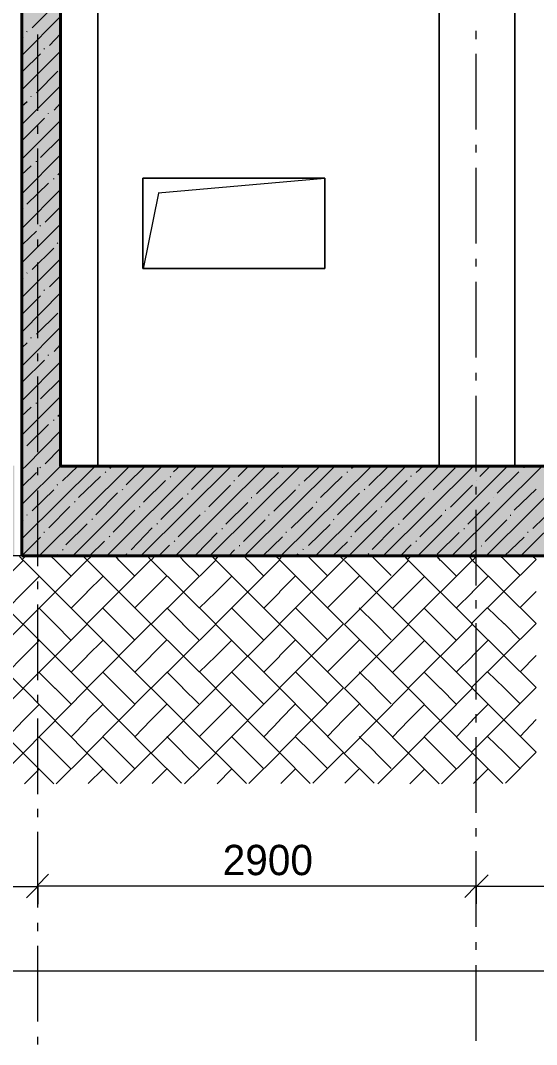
# Model space of a CAD drawing. Header units: millimetres. Extents: x -135211 to 49383, y -8033 to 228499.
# Drawn here: x -26358 to -22950, y -484 to 6284 of the extents above; entities that cross this region are included whole.
import ezdxf

# ---------------------------------------------------------------- set-up
doc = ezdxf.new("R2010")
doc.units = ezdxf.units.MM
doc.layers.add('PDF _Геометрия', color=7, linetype='Continuous', true_color=0x1d1d1d)
doc.layers.add('PDF _Сплошная заливка', color=7, linetype='Continuous', true_color=0xffffff)
doc.layers.add('PDF _Текст', color=7, linetype='Continuous')

msp = doc.modelspace()

# ---------------------------------------------------------------- hatches: boundary and pattern name
at = {"layer": 'PDF _Сплошная заливка', "transparency": 33554559}
h = msp.add_hatch(color=256, dxfattribs=at)
h.paths.add_polyline_path([(-50950.6, 2746.2), (-50950.6, 3341.5), (-104045.4, 3341.5), (-104045.4, 2746.2)])
h.paths.add_polyline_path([(-26352.2, 3341.5), (-26352.2, 2746.2), (646.3, 2746.2), (646.3, 3341.5), (-4602.7, 3341.5), (-4602.7, 3279.5), (-4848.3, 3279.5), (-4848.3, 3341.5)])
h.paths.add_polyline_path([(-26398.8, 2746.2), (-26398.8, 3341.5), (-50899.8, 3341.5), (-50899.8, 2746.2)])

# ---------------------------------------------------------------- linework, layer by layer
at = {"layer": 'PDF _Геометрия', "color": 7, "lineweight": 9}
for points in [[(-26348.6, 19122), (-26348.6, 3340.8)], [(-25848.5, 3343), (-25848.5, 6475.5), (-25848.5, 3343), (-26102.7, 3343)], [(-23593.6, 3338.2), (-23593.6, 6471.2), (-23593.6, 3338.2), (-25841.7, 3338.2)], [(-23093.4, 3338.1), (-23093.4, 6470.6), (-23093.4, 3338.1), (-23592.7, 3338.1)], [(-18197.5, 3342), (-18197.5, 6474.4), (-18197.5, 3342), (-23099.2, 3342)], [(-26243.3, 5687.3), (-26243.3, 6191.3)], [(-23347.9, 6160.3), (-23347.9, 6215.5)], [(-23347.9, 5563.1), (-23347.9, 6063.2)], [(-26243.3, 5535.1), (-26243.3, 5590.2)], [(-26243.3, 4937.9), (-26243.3, 5438)], [(-23347.9, 5410.8), (-23347.9, 5462)], [(-23347.9, 4809.6), (-23347.9, 5309.7)], [(-25448.8, 5145.1), (-24348.1, 5242.6), (-25550.3, 5242.6), (-24348.1, 5242.6), (-24348.1, 4645.5), (-25550.3, 4645.5), (-24348.1, 4645.5), (-24348.1, 5242.6)], [(-25546.7, 4643.1), (-25444.9, 5142.2)], [(-26243.3, 4785.7), (-26243.3, 4836.9)], [(-26243.3, 4184.6), (-26243.3, 4684)], [(-23347.9, 4657.3), (-23347.9, 4708.5)], [(-23347.9, 4056.1), (-23347.9, 4556.2)], [(-26243.3, 4032.3), (-26243.3, 4082.9)], [(-26243.3, 3431.2), (-26243.3, 3930.6)], [(-23347.9, 3903.8), (-23347.9, 3955)], [(-23347.9, 3302.6), (-23347.9, 3802.7)], [(251.1, 3341.6), (640.3, 3341.6), (640.3, 2744.7), (-104032.8, 2744.7)], [(-26243.3, 3279), (-26243.3, 3329.5)], [(-23347.9, 3150.2), (-23347.9, 3201.5)], [(-26243.3, 2677.9), (-26243.3, 3177.3)], [(-23347.9, 2549), (-23347.9, 3049.1)], [(-26243.3, 2525), (-26243.3, 2576.2)], [(-23347.9, 2396.7), (-23347.9, 2452)], [(-26243.3, 1923.9), (-26243.3, 2423.9)], [(-23347.9, 1795.5), (-23347.9, 2299.7)], [(-26243.3, 1771.6), (-26243.3, 1826.8)], [(-23347.9, 1643.2), (-23347.9, 1698.5)], [(-26243.3, 1170.6), (-26243.3, 1669.9)], [(-23347.9, 1046.7), (-23347.9, 1546.2)], [(-26243.3, 1018.3), (-26243.3, 1073.4)], [(-26243.3, 421.1), (-26243.3, 920.5)], [(-23347.9, 889.7), (-23347.9, 945)], [(-23347.9, 293.2), (-23347.9, 792.6)], [(-26243.3, 560.9), (-26243.3, 666.6)], [(-23347.9, 564.2), (-23347.9, 670)], [(-26493.3, 560.9), (-26243.3, 560.9), (-26243.3, 442.1)], [(-26247.4, 564.2), (-23347.9, 564.2), (-23347.9, 445.5)], [(-23345, 561.8), (-17943.1, 561.8), (-17943.1, 443)], [(-26243.3, 264.3), (-26243.3, 319.4)], [(-26243.3, -332.2), (-26243.3, 167.2)], [(-23347.9, 140.9), (-23347.9, 191.4)], [(-103561.8, 3.2), (175.3, 3.2)], [(-23347.9, -460.3), (-23347.9, 39.1)], [(-26243.3, -484.4), (-26243.3, -433.9)]]:
    msp.add_lwpolyline(points, dxfattribs=at)
at = {"layer": 'PDF _Геометрия', "color": 7, "lineweight": 40}
for points in [[(-26348.6, 6714.4), (-26348.6, 6473.1), (-26348.6, 3340.8), (-26348.6, 2743.6)], [(-26094.2, 6470.2), (-7844.2, 6470.2), (-7844.2, 3337.5), (-26094.2, 3337.5)], [(-26094.2, 3337.2), (-26094.2, 6469.8)], [(-26349.7, 2744.6), (649.1, 2744.6), (649.1, 3341.5), (149.8, 3341.5)]]:
    msp.add_lwpolyline(points, dxfattribs=at)
at = {"layer": 'PDF _Геометрия', "lineweight": 9}
for points in [[(-26281.9, 6234.2), (-26138, 6378.1)], [(-26343.9, 6059.7), (-26094.2, 6309.4)], [(-26343.8, 6169.8), (-26339.8, 6173.7)], [(-26317.5, 6208.3), (-26313.5, 6212.9)], [(-26166.5, 6118.9), (-26094.2, 6195.1)], [(-26203.4, 6094.4), (-26199.5, 6098.3)], [(-26344.6, 5945.5), (-26225.8, 6063.7)], [(-26343.9, 5831), (-26094.2, 6080.7)], [(-26251.7, 5805.7), (-26111.7, 5949.6)], [(-26343.9, 5602.3), (-26094.2, 5852.1)], [(-26287.2, 5780.5), (-26287.2, 5784.4)], [(-26347.6, 5719.1), (-26313.5, 5748.6)], [(-26136.2, 5691.1), (-26094.2, 5737.7)], [(-26343.9, 5373.7), (-26094.2, 5623.4)], [(-26343.2, 5494.3), (-26199.5, 5638.8)], [(-26173.1, 5666.1), (-26173.1, 5670)], [(-26225.6, 5377.6), (-26094.2, 5509)], [(-26343.9, 5145), (-26094.2, 5394.7)], [(-26252.1, 5349.3), (-26252.1, 5353.2)], [(-26350.8, 5263.6), (-26287.2, 5323.3)], [(-26111.3, 5263.3), (-26094.2, 5280.3)], [(-26138, 5235.1), (-26138, 5239)], [(-26343.9, 4916.3), (-26094.2, 5166)], [(-26316.9, 5069.2), (-26173.1, 5209.1)], [(-26343.8, 5038.2), (-26339.8, 5042.1)], [(-26196, 4950.5), (-26094.2, 5051.7)], [(-26345.3, 4802.7), (-26252.1, 4891.9)], [(-26343.9, 4687.6), (-26094.2, 4937.3)], [(-26229.7, 4923.6), (-26225.8, 4928.2)], [(-26115.7, 4809.7), (-26111.7, 4813.6)], [(-26281.9, 4638), (-26138, 4777.9)], [(-26343.9, 4458.9), (-26094.2, 4709.3)], [(-26317.5, 4612.8), (-26313.5, 4616.7)], [(-26343.8, 4573.3), (-26339.8, 4577.9)], [(-26166.5, 4522.7), (-26094.2, 4595)], [(-26343.9, 4230.9), (-26094.2, 4484.6)], [(-26203.4, 4498.4), (-26199.5, 4502.4)], [(-26344.6, 4345.4), (-26225.8, 4463.5)], [(-26251.7, 4209.8), (-26111.7, 4349.8)], [(-26343.9, 4006.2), (-26094.2, 4255.9)], [(-26347.6, 4122.9), (-26313.5, 4152.4)], [(-26287.2, 4184.5), (-26287.2, 4188.5)], [(-26136.2, 4094.9), (-26094.2, 4141.5)], [(-26173.1, 4070.4), (-26173.1, 4074.4)], [(-26343.9, 3777.5), (-26094.2, 4027.2)], [(-26343.2, 3898.4), (-26199.5, 4038.2)], [(-26225.6, 3782.1), (-26094.2, 3912.8)], [(-26343.9, 3548.8), (-26094.2, 3798.5)], [(-26350.8, 3667.7), (-26287.2, 3727.3)], [(-26252.1, 3752.8), (-26252.1, 3757.4)], [(-26111.3, 3667.7), (-26094.2, 3684.8)], [(-26316.9, 3473.5), (-26173.1, 3612.8)], [(-26138, 3638.9), (-26138, 3643.5)], [(-26322.9, 3337.2), (-26094.2, 3570.5)], [(-26196, 3354.3), (-26094.2, 3456.1)], [(-26343.8, 3441.7), (-26339.8, 3441.7)], [(-26344.1, 2863.6), (-25866, 3337.7)], [(-26343.9, 3092.1), (-26094.2, 3337.2), (-26094.2, 3341.8)], [(-26343.3, 3320.3), (-26322.3, 3337.3)], [(-26239.1, 2741), (-25637.9, 3338.3)], [(-26229.7, 3328.1), (-26225.8, 3332)], [(-26081.4, 3240), (-25980.1, 3337.4)], [(-26015.7, 2744.3), (-25418.6, 3341.4)], [(-25787.5, 2744.8), (-25190.4, 3341.9)], [(-25769.1, 3325.1), (-25752, 3337.6)], [(-25659.5, 3214.2), (-25532.6, 3341.1)], [(-25563.3, 2745.4), (-24962.3, 3341.7)], [(-25346.9, 3299.5), (-25304.5, 3341.3)], [(-25335.1, 2745.3), (-24734.2, 3342.2)], [(-25229.1, 3182.8), (-25085.2, 3326.8)], [(-25106.9, 2745.8), (-24506.1, 3342.7)], [(-24920.1, 3270.4), (-24848.3, 3342.2)], [(-24878.7, 2746.3), (-24277.9, 3343.1)], [(-24642.5, 2740.3), (-24041, 3337.7)], [(-24628.9, 3326.9), (-24628.9, 3331.6)], [(-24484.7, 3239.8), (-24383.2, 3336.6)], [(-24414.3, 2740.7), (-23812.9, 3338.1)], [(-24190.7, 2744.4), (-23593.6, 3340.9)], [(-24171.8, 3324.7), (-24155.1, 3337.4)], [(-24058.4, 3210.7), (-23927, 3337.4)], [(-23962.5, 2744.8), (-23365.4, 3341.1)], [(-23745.2, 3295.8), (-23698.9, 3338.1)], [(-23734.3, 2745.1), (-23137.3, 3341.4)], [(-23632.3, 3182.2), (-23488.3, 3326.2)], [(-23510.1, 2745.4), (-22909.2, 3342.2)], [(-23323.6, 3269.7), (-23251.4, 3341.9)], [(-23281.8, 2745.7), (-22681.1, 3342.4)], [(-23054.3, 2745.9), (-22452.9, 3342.5)], [(-23032, 3326.6), (-23032, 3330.6)], [(-26345.3, 3206.9), (-26252.1, 3296.1)], [(-25974.6, 3130.8), (-25830.9, 3270.5)], [(-25799.8, 3296.8), (-25795.9, 3300.7)], [(-25369.9, 3265.5), (-25365.9, 3269.5)], [(-24799.1, 3155.4), (-24655.2, 3295.3)], [(-24377.8, 3130), (-24234.1, 3269.7)], [(-24199, 3295.7), (-24199, 3300.4)], [(-23777.8, 3270.4), (-23777.8, 3275.1)], [(-23211.1, 3160.5), (-23067.1, 3300.4)], [(-26281.9, 3041.8), (-26138, 3181.7)], [(-26115.7, 3213.8), (-26111.7, 3217.7)], [(-25685.7, 3182.6), (-25681.8, 3186.5)], [(-25545.2, 3099.4), (-25401, 3243.6)], [(-25115.2, 3068.7), (-24971.1, 3212.2)], [(-24948.8, 3244.3), (-24944.8, 3244.3)], [(-24685.2, 3041.5), (-24541.2, 3181.5)], [(-24518.8, 3213.2), (-24514.8, 3217.2)], [(-24088.9, 3182.1), (-24084.9, 3186.1)], [(-23947.8, 3099.3), (-23804.1, 3243)], [(-23518.4, 3068), (-23374.2, 3211.5)], [(-23347.9, 3243.9), (-23347.9, 3243.9)], [(-23097.1, 3046.5), (-22953.1, 3186.5)], [(-25860.6, 3017.1), (-25716.9, 3160.8)], [(-25430.6, 2985.8), (-25287, 3129.5)], [(-25255.8, 3155.4), (-25251.9, 3155.4)], [(-24834.7, 3130.3), (-24830.7, 3130.3)], [(-24263.9, 3016.2), (-24120, 3160.1)], [(-23833.9, 2985), (-23690.1, 3128.7)], [(-23663.8, 3160.9), (-23663.8, 3160.9)], [(-23233.8, 3129.2), (-23233.8, 3129.2)], [(-26172.1, 2931.2), (-26032.8, 3070.6)], [(-26001.6, 3099.3), (-25997.7, 3103.9)], [(-25746.7, 2902.6), (-25602.8, 3046.5)], [(-25571.7, 3068.3), (-25567.7, 3072.2)], [(-25001.3, 2954.6), (-24857, 3098.2)], [(-24571.2, 2927.5), (-24427.1, 3067)], [(-24404.8, 3098.7), (-24400.8, 3103.4)], [(-23974.9, 3067.7), (-23970.9, 3071.8)], [(-23553.7, 3046.7), (-23549.7, 3046.7)], [(-23403.8, 2953.7), (-23260.2, 3097.4)], [(-22974.5, 2926.6), (-22830.2, 3066.7)], [(-26343.8, 2977.5), (-26339.8, 2982.1)], [(-26317.5, 3016.6), (-26313.5, 3016.6)], [(-25887.5, 2985.5), (-25883.6, 2989.5)], [(-25316.7, 2871.5), (-25172.9, 3015.3)], [(-25141.8, 3041.3), (-25137.8, 3041.3)], [(-24886.7, 2840.4), (-24743, 2984.1)], [(-24720.6, 3015.6), (-24716.6, 3015.6)], [(-24290.7, 2984.8), (-24286.7, 2988.8)], [(-24150, 2902.3), (-24005.9, 3045.6)], [(-23720, 2870.5), (-23576, 3014.4)], [(-23289.9, 2839.4), (-23146.1, 2983.2)], [(-23123.8, 3015.1), (-23119.8, 3015.1)], [(-26058.2, 2817.2), (-25918.7, 2956.7)], [(-25628.2, 2785.4), (-25488.8, 2929.5)], [(-25457.6, 2953.9), (-25453.7, 2958.5)], [(-25027.7, 2927), (-25023.7, 2927)], [(-24456.7, 2813.4), (-24313, 2953)], [(-24036.1, 2787.6), (-23891.9, 2931.8)], [(-23860.8, 2953.3), (-23856.8, 2958)], [(-23430.9, 2926.5), (-23426.9, 2926.5)], [(-26344.6, 2749.2), (-26225.8, 2868)], [(-26203.4, 2902.5), (-26199.5, 2902.5)], [(-25773.5, 2870.9), (-25769.5, 2875.5)], [(-25343.6, 2840.1), (-25339.6, 2844.1)], [(-25198.8, 2754.4), (-25058.8, 2898.4)], [(-24760.1, 2742.7), (-24628.9, 2870)], [(-24606.6, 2901.5), (-24602.6, 2901.5)], [(-24176.7, 2870.8), (-24172.7, 2874.8)], [(-23746.8, 2839.4), (-23742.7, 2843.5)], [(-23606, 2756.7), (-23462, 2900.7)], [(-23163.2, 2742.6), (-23032, 2869.6)], [(-23009.8, 2900.8), (-23005.7, 2900.8)], [(-26080.6, 2782.4), (-26076.6, 2786.3)], [(-25902.1, 2745.3), (-25804.6, 2842.1)], [(-25446.8, 2743.5), (-25374.7, 2815.6)], [(-24987.3, 2742.1), (-24944.8, 2784)], [(-24913.7, 2812.7), (-24909.7, 2812.7)], [(-24492.5, 2788), (-24488.5, 2792)], [(-24300.6, 2741.3), (-24199, 2839)], [(-23849.7, 2745.4), (-23777.8, 2817.9)], [(-23394.4, 2743.8), (-23347.9, 2786.3)], [(-23316.8, 2812.1), (-23312.8, 2812.1)], [(-26124.2, 2740.7), (-26111.7, 2753.8)], [(-25659.4, 2756.9), (-25655.5, 2761.6)], [(-24536.3, 2746.3), (-24523.6, 2759)], [(-24062.6, 2756.7), (-24058.6, 2760.8)]]:
    msp.add_lwpolyline(points, dxfattribs=at)
at = {"layer": 'PDF _Геометрия', "color": 7, "lineweight": 9}
msp.add_lwpolyline([(-25550.2, 5242.5), (-25550.2, 4645.5)], close=True, dxfattribs=at)
at = {"layer": 'PDF _Геометрия', "color": 28, "lineweight": 9, "true_color": 0x0e0e0e}
for points in [[(-26763.4, 1440.7), (-26339.8, 1868.2), (-26763.4, 2291.7), (-26339.8, 2715.3), (-26365.4, 2740.8)], [(-26543.1, 1237.5), (-26339.8, 1440.7), (-26763.4, 1868.2), (-26339.8, 2291.7), (-26763.4, 2715.3)], [(-26347.9, 2720.3), (-26322.3, 2745.8)], [(-26341.9, 1442.2), (-25918.7, 1870), (-26341.9, 2293.3), (-25918.7, 2716.5), (-25944.4, 2742.2)], [(-26122.1, 1239.5), (-25918.7, 1442.2), (-26341.9, 1870), (-25918.7, 2293.3), (-26341.9, 2716.5)], [(-26339.8, 2715.3), (-26339.8, 2715.3)], [(-26339.8, 2715.3), (-26339.8, 2715.3)], [(-26129.3, 2715.9), (-26154.9, 2741.5)], [(-26024, 2610.3), (-26129.8, 2716.1)], [(-25921.1, 1444), (-25497.5, 1871.5), (-25921.1, 2295.1), (-25497.5, 2718), (-25518.7, 2743.8)], [(-25701.1, 1240.5), (-25497.5, 1444), (-25921.1, 1871.5), (-25497.5, 2295.1), (-25921.1, 2718)], [(-25918.7, 2716.5), (-25918.7, 2716.5)], [(-25918.7, 2716.5), (-25918.7, 2716.5)], [(-25918, 2716.3), (-25892.4, 2741.3)], [(-25708.1, 2717.6), (-25729.2, 2742.7)], [(-25602.8, 2612.1), (-25708.4, 2717.8)], [(-25497.5, 2718), (-25497.5, 2718)], [(-25497.5, 2718), (-25497.5, 2718)], [(-25496.3, 2717.3), (-25471.2, 2743.1)], [(-25494.9, 1442.1), (-25067.6, 1870), (-25494.9, 2293.3), (-25067.6, 2716.5), (-25092.8, 2741.7)], [(-25275.3, 1239.1), (-25067.6, 1442.1), (-25494.9, 1870), (-25067.6, 2293.3), (-25494.9, 2716.5)], [(-25287, 2719), (-25308.1, 2744.1)], [(-25181.7, 2613.6), (-25287.7, 2719)], [(-25071.3, 2719.2), (-25050.1, 2744.4)], [(-25070, 1443.9), (-24646.5, 1871.4), (-25070, 2294.4), (-24646.5, 2718), (-24671.8, 2743.3)], [(-24849.6, 1240.7), (-24646.5, 1443.9), (-25070, 1871.4), (-24646.5, 2294.4), (-25070, 2718)], [(-25067.6, 2716.5), (-25067.6, 2716.5)], [(-25067.6, 2716.5), (-25067.6, 2716.5)], [(-24857, 2717.3), (-24882.3, 2742.6)], [(-24751.7, 2612.1), (-24857.5, 2717.9)], [(-24650.2, 2720.8), (-24628.9, 2746.1)], [(-24648.5, 1445.2), (-24225.3, 1873.1), (-24648.5, 2296.4), (-24225.3, 2719.6), (-24250.7, 2745)], [(-24428.6, 1242), (-24225.3, 1445.2), (-24648.5, 1873.1), (-24225.3, 2296.4), (-24648.5, 2719.6)], [(-24646.5, 2718), (-24646.5, 2718)], [(-24646.5, 2718), (-24646.5, 2718)], [(-24435.9, 2718.5), (-24461.2, 2743.9)], [(-24330.6, 2613.4), (-24436.1, 2719)], [(-24225.3, 2719.6), (-24225.3, 2719.6)], [(-24225.3, 2719.6), (-24225.3, 2719.6)], [(-24224.4, 2718.6), (-24199, 2744)], [(-24218.9, 1440.9), (-23795.4, 1868.4), (-24218.9, 2292), (-23795.4, 2714.9), (-23816.9, 2740.4)], [(-23998.8, 1237.5), (-23795.4, 1440.9), (-24218.9, 1868.4), (-23795.4, 2292), (-24218.9, 2714.9)], [(-24014.7, 2719.9), (-24040.2, 2745.4)], [(-23909.4, 2615), (-24015.4, 2720.3)], [(-23803.3, 2720.6), (-23777.8, 2745.4)], [(-23797.4, 1442), (-23374.2, 1869.9), (-23797.4, 2293.1), (-23374.2, 2716.2), (-23395.1, 2741.9)], [(-23577.7, 1239.2), (-23374.2, 1442), (-23797.4, 1869.9), (-23374.2, 2293.1), (-23797.4, 2716.2)], [(-23795.4, 2714.9), (-23795.4, 2714.9)], [(-23795.4, 2714.9), (-23795.4, 2714.9)], [(-23584.8, 2715.6), (-23605.6, 2741.2)], [(-23479.5, 2610.2), (-23585.2, 2715.9)], [(-23380.6, 1446.8), (-22953.1, 1874.3), (-23380.6, 2297.7), (-22953.1, 2720.5), (-22978.8, 2746.2)], [(-23156, 1243.2), (-22953.1, 1446.8), (-23380.6, 1874.3), (-22953.1, 2297.7), (-23380.6, 2720.5)], [(-23374.2, 2716.2), (-23374.2, 2716.2)], [(-23374.2, 2716.2), (-23374.2, 2716.2)], [(-23373.5, 2715.5), (-23347.9, 2741.1)], [(-23163.6, 2720.1), (-23189.3, 2745.1)], [(-23058.4, 2614.8), (-23164.4, 2720.2)], [(-22953.1, 2720.5), (-22953.1, 2720.5)], [(-22953.1, 2720.5), (-22953.1, 2720.5)], [(-26340.2, 2503.9), (-26234.6, 2609.5)], [(-25919.5, 2505.5), (-25813.4, 2610.9)], [(-25498.1, 2506.8), (-25392.2, 2612.6)], [(-25067.9, 2505), (-24962.3, 2611.3)], [(-24647.2, 2506.8), (-24541.2, 2612.8)], [(-24225.8, 2508.2), (-24120, 2613.9)], [(-23796.2, 2503.9), (-23690.1, 2609.4)], [(-23374.8, 2505), (-23268.9, 2610.9)], [(-26024.7, 2399.2), (-25918.7, 2505.2)], [(-25603.3, 2400.8), (-25497.5, 2506.6)], [(-25177.7, 2398.7), (-25067.6, 2504.9)], [(-24752.4, 2400.3), (-24646.5, 2506.2)], [(-24330.9, 2402), (-24225.3, 2507.6)], [(-23480, 2398.9), (-23374.2, 2504.7)], [(-23058.6, 2403.2), (-22953.1, 2508.7)], [(-26445.4, 2397.9), (-26339.8, 2503.5)], [(-23901.4, 2397.4), (-23795.4, 2503.4)], [(-26129.3, 2292.9), (-26235, 2398.6)], [(-25708.1, 2294.2), (-25813.6, 2399.8)], [(-25287, 2295.2), (-25392.9, 2401.2)], [(-24857, 2293.9), (-24962.7, 2399.6)], [(-24435.9, 2295.4), (-24542, 2401.5)], [(-24014.7, 2296.5), (-24120.6, 2402.4)], [(-23584.8, 2292.6), (-23690.4, 2398.2)], [(-23163.6, 2296.8), (-23273.7, 2402.8)], [(-26339.8, 2291.7), (-26339.8, 2291.7)], [(-26339.8, 2291.7), (-26339.8, 2291.7)], [(-26024, 2186.8), (-26129.8, 2292.7)], [(-25918.7, 2293.3), (-25918.7, 2293.3)], [(-25918.7, 2293.3), (-25918.7, 2293.3)], [(-25602.8, 2188.3), (-25708.4, 2294.6)], [(-25497.5, 2295.1), (-25497.5, 2295.1)], [(-25497.5, 2295.1), (-25497.5, 2295.1)], [(-25181.7, 2190.1), (-25287.7, 2296.2)], [(-25067.6, 2293.3), (-25067.6, 2293.3)], [(-25067.6, 2293.3), (-25067.6, 2293.3)], [(-24751.7, 2188.3), (-24857.5, 2294)], [(-24646.5, 2294.4), (-24646.5, 2294.4)], [(-24646.5, 2294.4), (-24646.5, 2294.4)], [(-24330.6, 2190), (-24436.1, 2295.5)], [(-24225.3, 2296.4), (-24225.3, 2296.4)], [(-24225.3, 2296.4), (-24225.3, 2296.4)], [(-23909.4, 2191.2), (-24015.4, 2297.2)], [(-23795.4, 2292), (-23795.4, 2292)], [(-23795.4, 2292), (-23795.4, 2292)], [(-23479.5, 2186.8), (-23585.2, 2292.4)], [(-23374.2, 2293.1), (-23374.2, 2293.1)], [(-23374.2, 2293.1), (-23374.2, 2293.1)], [(-23058.4, 2191.1), (-23164.4, 2297.2)], [(-22953.1, 2297.7), (-22953.1, 2297.7)], [(-22953.1, 2297.7), (-22953.1, 2297.7)], [(-26340.2, 2080.6), (-26234.6, 2186.2)], [(-25919.5, 2081.9), (-25813.4, 2187.9)], [(-25498.1, 2083.4), (-25392.2, 2189.3)], [(-25067.9, 2082), (-24962.3, 2187.6)], [(-24647.2, 2083.5), (-24541.2, 2189.5)], [(-24225.8, 2084.6), (-24120, 2191)], [(-23796.2, 2080.6), (-23690.1, 2186.1)], [(-23374.8, 2082.1), (-23268.9, 2188)], [(-26445.4, 1974.4), (-26339.8, 2080)], [(-26024.7, 1976), (-25918.7, 2081.3)], [(-25603.3, 1977.3), (-25497.5, 2083)], [(-25177.7, 1975.5), (-25067.6, 2081.6)], [(-24752.4, 1977.3), (-24646.5, 2083.2)], [(-24330.9, 1978.8), (-24225.3, 2084.4)], [(-23901.4, 1973.8), (-23795.4, 2079.9)], [(-23480, 1975.7), (-23374.2, 2081.5)], [(-23058.6, 1979.8), (-22953.1, 2086)], [(-26129.3, 1869.1), (-26235, 1974.9)], [(-25708.1, 1870.8), (-25813.6, 1976.4)], [(-25287, 1872.2), (-25392.9, 1978.1)], [(-24857, 1870.4), (-24962.7, 1976.1)], [(-24435.9, 1872.3), (-24542, 1977.8)], [(-24014.7, 1873.8), (-24120.6, 1979.7)], [(-23584.8, 1868.9), (-23690.4, 1975.2)], [(-23163.6, 1873.5), (-23273.7, 1979.5)], [(-26339.8, 1868.2), (-26339.8, 1868.2)], [(-26339.8, 1868.2), (-26339.8, 1868.2)], [(-26024, 1764), (-26129.8, 1869.8)], [(-25918.7, 1870), (-25918.7, 1870)], [(-25918.7, 1870), (-25918.7, 1870)], [(-25602.8, 1765.2), (-25708.4, 1870.8)], [(-25497.5, 1871.5), (-25497.5, 1871.5)], [(-25497.5, 1871.5), (-25497.5, 1871.5)], [(-25181.7, 1766.6), (-25287.7, 1872.7)], [(-25067.6, 1870), (-25067.6, 1870)], [(-25067.6, 1870), (-25067.6, 1870)], [(-24751.7, 1765.1), (-24857.5, 1870.9)], [(-24646.5, 1871.4), (-24646.5, 1871.4)], [(-24646.5, 1871.4), (-24646.5, 1871.4)], [(-24330.6, 1766.5), (-24436.1, 1872.7)], [(-24225.3, 1873.1), (-24225.3, 1873.1)], [(-24225.3, 1873.1), (-24225.3, 1873.1)], [(-23909.4, 1768.1), (-24015.4, 1874)], [(-23795.4, 1868.4), (-23795.4, 1868.4)], [(-23795.4, 1868.4), (-23795.4, 1868.4)], [(-23479.5, 1763.3), (-23585.2, 1869.7)], [(-23374.2, 1869.9), (-23374.2, 1869.9)], [(-23374.2, 1869.9), (-23374.2, 1869.9)], [(-23058.4, 1768.1), (-23164.4, 1873.5)], [(-22953.1, 1874.3), (-22953.1, 1874.3)], [(-22953.1, 1874.3), (-22953.1, 1874.3)], [(-26340.2, 1657.3), (-26234.6, 1762.9)], [(-25919.5, 1658.9), (-25813.4, 1764.3)], [(-25498.1, 1660.1), (-25392.2, 1765.9)], [(-25067.9, 1658.3), (-24962.3, 1764.6)], [(-24647.2, 1660.2), (-24541.2, 1766.2)], [(-24225.8, 1661.6), (-24120, 1767.3)], [(-23796.2, 1657.3), (-23690.1, 1762.8)], [(-23374.8, 1658.5), (-23268.9, 1764.4)], [(-26445.4, 1546.9), (-26339.8, 1657.1)], [(-26024.7, 1548.2), (-25918.7, 1658.1)], [(-25603.3, 1549.7), (-25497.5, 1660.1)], [(-25177.7, 1548.2), (-25067.6, 1658.3)], [(-24752.4, 1549.8), (-24646.5, 1659.6)], [(-24330.9, 1550.9), (-24225.3, 1661.2)], [(-23901.4, 1546.9), (-23795.4, 1656.3)], [(-23480, 1547.8), (-23374.2, 1658.3)], [(-23058.6, 1552.3), (-22953.1, 1662.6)], [(-26129.3, 1441.5), (-26235, 1547.3)], [(-25708.1, 1443.5), (-25813.6, 1549)], [(-25287, 1444.5), (-25392.9, 1550.4)], [(-24857, 1443), (-24962.7, 1548.7)], [(-24435.9, 1444.6), (-24542, 1550)], [(-24014.7, 1445.8), (-24120.6, 1551.6)], [(-23584.8, 1441.2), (-23690.4, 1547.4)], [(-23163.6, 1446.2), (-23273.7, 1551.5)], [(-26138, 1238.7), (-26341, 1441.7)], [(-26339.8, 1440.7), (-26339.8, 1440.7)], [(-26339.8, 1440.7), (-26339.8, 1440.7)], [(-26024, 1335.9), (-26129.8, 1441.8)], [(-25716.9, 1239.9), (-25920, 1443.6)], [(-25918.7, 1442.2), (-25918.7, 1442.2)], [(-25918.7, 1442.2), (-25918.7, 1442.2)], [(-25602.8, 1338), (-25708.4, 1443.7)], [(-25295.7, 1242), (-25499, 1444.6)], [(-25497.5, 1444), (-25497.5, 1444)], [(-25497.5, 1444), (-25497.5, 1444)], [(-25181.7, 1339.2), (-25287.7, 1445.2)], [(-24865.8, 1240.3), (-25069.2, 1443.1)], [(-25067.6, 1442.1), (-25067.6, 1442.1)], [(-25067.6, 1442.1), (-25067.6, 1442.1)], [(-24751.7, 1337.9), (-24857.5, 1443.7)], [(-24444.6, 1241.8), (-24648.2, 1444.6)], [(-24646.5, 1443.9), (-24646.5, 1443.9)], [(-24646.5, 1443.9), (-24646.5, 1443.9)], [(-24330.6, 1339), (-24436.1, 1445.2)], [(-24023.5, 1242.8), (-24226.5, 1446.4)], [(-24225.3, 1445.2), (-24225.3, 1445.2)], [(-24225.3, 1445.2), (-24225.3, 1445.2)], [(-23909.4, 1340.3), (-24015.4, 1446.2)], [(-23593.6, 1238.7), (-23796.7, 1441.8)], [(-23795.4, 1440.9), (-23795.4, 1440.9)], [(-23795.4, 1440.9), (-23795.4, 1440.9)], [(-23479.5, 1335.9), (-23585.2, 1441.5)], [(-23172.4, 1240.1), (-23375.6, 1443.3)], [(-23374.2, 1442), (-23374.2, 1442)], [(-23374.2, 1442), (-23374.2, 1442)], [(-23058.4, 1340.3), (-23164.4, 1446.4)], [(-22953.1, 1446.8), (-22953.1, 1446.8)], [(-22953.1, 1446.8), (-22953.1, 1446.8)], [(-26331.7, 1237.9), (-26234.6, 1335.7)], [(-25910.9, 1239.8), (-25813.4, 1336.7)], [(-25489.5, 1241.4), (-25392.2, 1338.7)], [(-25059.9, 1239.3), (-24962.3, 1336.9)], [(-24638.5, 1240.8), (-24541.2, 1338.2)], [(-24217.1, 1242.7), (-24120, 1339.7)], [(-23787.5, 1238), (-23690.1, 1335.5)], [(-23366.1, 1239.7), (-23268.9, 1336.8)]]:
    msp.add_lwpolyline(points, dxfattribs=at)
at = {"layer": 'PDF _Геометрия', "color": 7, "lineweight": 18}
for points in [[(-26249.3, 565.2), (-26173.1, 641.4)], [(-23345.1, 561.8), (-23268.9, 638)], [(-26243.3, 560.9), (-26319.4, 484.8)], [(-23347.9, 564.2), (-23424.1, 488)]]:
    msp.add_lwpolyline(points, dxfattribs=at)
at = {"layer": 'PDF _Сплошная заливка', "lineweight": 5, "transparency": 33554559}
msp.add_solid([(-26343.9, 6469.8), (-26094.2, 6469.8), (-26343.9, 3337.2), (-26094.2, 3337.2)], dxfattribs=at)

# ---------------------------------------------------------------- texts
at = {"layer": 'PDF _Текст', "insert": (-25023, 733.7), "char_height": 200.42, "attachment_point": 4, "style": ''}
msp.add_mtext('2900', dxfattribs=at)

doc.saveas('drawing.dxf')
